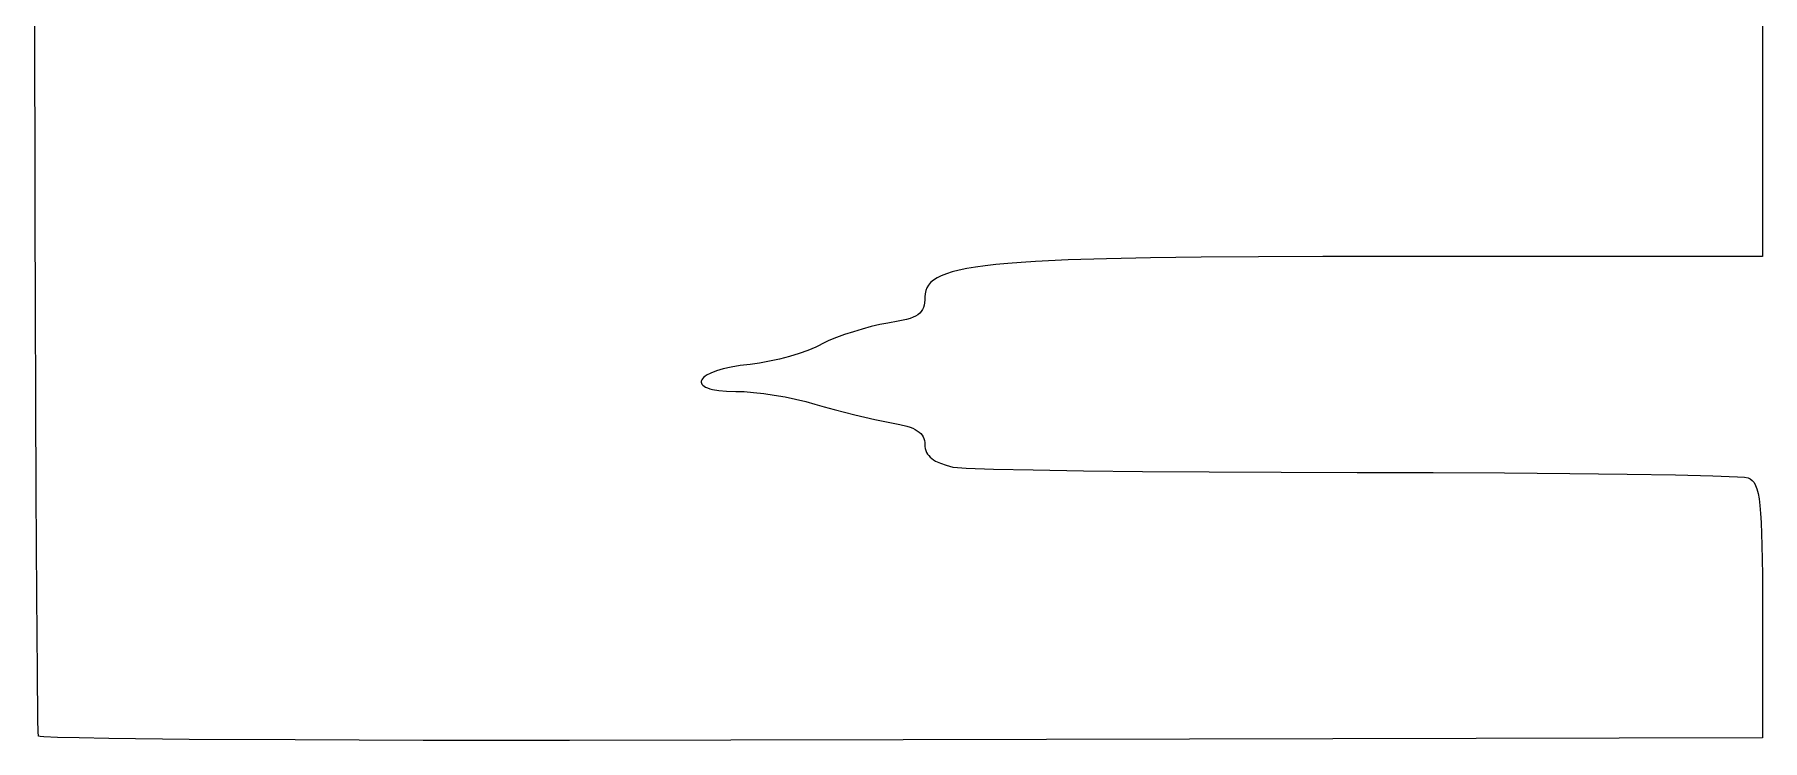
# Model space of a CAD drawing. Extents: x 27 to 7227, y -6929 to 395.
# Drawn here: x 5704 to 7227, y -5721 to -5098 of the extents above; entities that cross this region are included whole.
import ezdxf

# ---------------------------------------------------------------- set-up
doc = ezdxf.new("R2010")
doc.units = 0

msp = doc.modelspace()

# ---------------------------------------------------------------- linework, layer by layer
at = {"layer": 'Layer 1'}
for p, q in [((5704.637852, -5258.129985), (5703.968125, -4941.262812)), ((7226.776, -5020.066), (7226.776, -5293.91)), ((5705.456406, -5502.645742), (5704.637852, -5258.129985)), ((6573.39309, -5299.256699), (6561.812, -5300.160787)), ((6586.065104, -5298.439379), (6573.39309, -5299.256699)), ((6614.859801, -5297.049346), (6586.065104, -5298.439379)), ((6648.551886, -5295.959295), (6614.859801, -5297.049346)), ((6687.497156, -5295.137833), (6648.551886, -5295.959295)), ((6732.051407, -5294.553566), (6687.497156, -5295.137833)), ((6782.570434, -5294.1751), (6732.051407, -5294.553566)), ((6839.410033, -5293.971043), (6782.570434, -5294.1751)), ((6902.926, -5293.91), (6839.410033, -5293.971043)), ((7226.776, -5293.91), (6902.926, -5293.91)), ((6499.335465, -5312.849638), (6496.217515, -5314.837238)), ((6503.099594, -5310.988048), (6499.335465, -5312.849638)), ((6507.554376, -5309.248545), (6503.099594, -5310.988048)), ((6512.744286, -5307.627202), (6507.554376, -5309.248545)), ((6518.713798, -5306.120097), (6512.744286, -5307.627202)), ((6525.507387, -5304.723306), (6518.713798, -5306.120097)), ((6533.169527, -5303.432903), (6525.507387, -5304.723306)), ((6541.744693, -5302.244965), (6533.169527, -5303.432903)), ((6551.277359, -5301.155568), (6541.744693, -5302.244965)), ((6561.812, -5300.160787), (6551.277359, -5301.155568)), ((6488.589, -5329.6288), (6488.520012, -5332.329015)), ((6488.763841, -5326.802732), (6488.589, -5329.6288)), ((6489.318014, -5324.12622), (6488.763841, -5326.802732)), ((6490.295994, -5321.595339), (6489.318014, -5324.12622)), ((6491.742254, -5319.206164), (6490.295994, -5321.595339)), ((6493.70127, -5316.954772), (6491.742254, -5319.206164)), ((6496.217515, -5314.837238), (6493.70127, -5316.954772)), ((6484.069117, -5343.972473), (6482.437431, -5345.305337)), ((6485.407796, -5342.493106), (6484.069117, -5343.972473)), ((6486.476724, -5340.85096), (6485.407796, -5342.493106)), ((6487.299155, -5339.029755), (6486.476724, -5340.85096)), ((6487.898344, -5337.013214), (6487.299155, -5339.029755)), ((6488.297545, -5334.78506), (6487.898344, -5337.013214)), ((6488.520012, -5332.329015), (6488.297545, -5334.78506)), ((6433.455919, -5357.935552), (6425.585087, -5360.28735)), ((6441.298842, -5355.834903), (6433.455919, -5357.935552)), ((6448.899916, -5354.050515), (6441.298842, -5355.834903)), ((6456.0452, -5352.6475), (6448.899916, -5354.050515)), ((6465.191945, -5351.137529), (6456.0452, -5352.6475)), ((6472.515541, -5349.497327), (6465.191945, -5351.137529)), ((6475.551795, -5348.587694), (6472.515541, -5349.497327)), ((6478.202025, -5347.59667), (6475.551795, -5348.587694)), ((6480.489485, -5346.507977), (6478.202025, -5347.59667)), ((6482.437431, -5345.305337), (6480.489485, -5346.507977)), ((6392.377802, -5373.869511), (6385.500691, -5376.770109)), ((6395.400106, -5372.390725), (6392.377802, -5373.869511)), ((6398.1015, -5370.9038), (6395.400106, -5372.390725)), ((6403.944554, -5368.198522), (6398.1015, -5370.9038)), ((6410.615464, -5365.483947), (6403.944554, -5368.198522)), ((6417.900289, -5362.825186), (6410.615464, -5365.483947)), ((6425.585087, -5360.28735), (6417.900289, -5362.825186)), ((6325.703586, -5390.212361), (6317.777708, -5391.550652)), ((6334.6015, -5389.1601), (6325.703586, -5390.212361)), ((6342.929657, -5388.017518), (6334.6015, -5389.1601)), ((6351.667097, -5386.419153), (6342.929657, -5388.017518)), ((6360.553369, -5384.430118), (6351.667097, -5386.419153)), ((6369.328025, -5382.115525), (6360.553369, -5384.430118)), ((6377.730615, -5379.540485), (6369.328025, -5382.115525)), ((6385.500691, -5376.770109), (6377.730615, -5379.540485)), ((6291.558878, -5403.848884), (6291.466928, -5404.825423)), ((6291.466928, -5404.825423), (6291.664496, -5405.775801)), ((6291.937437, -5402.852287), (6291.558878, -5403.848884)), ((6291.664496, -5405.775801), (6292.154487, -5406.693913)), ((6292.599701, -5401.841739), (6291.937437, -5402.852287)), ((6293.542761, -5400.823342), (6292.599701, -5401.841739)), ((6294.763712, -5399.8032), (6293.542761, -5400.823342)), ((6296.259646, -5398.787419), (6294.763712, -5399.8032)), ((6300.064836, -5396.793355), (6296.259646, -5398.787419)), ((6304.93508, -5394.889983), (6300.064836, -5396.793355)), ((6310.847122, -5393.126137), (6304.93508, -5394.889983)), ((6317.777708, -5391.550652), (6310.847122, -5393.126137)), ((6292.154487, -5406.693913), (6292.939809, -5407.573656)), ((6292.939809, -5407.573656), (6294.023369, -5408.408925)), ((6294.023369, -5408.408925), (6295.408072, -5409.193616)), ((6295.408072, -5409.193616), (6297.096827, -5409.921623)), ((6297.096827, -5409.921623), (6299.092538, -5410.586844)), ((6299.092538, -5410.586844), (6301.398115, -5411.183174)), ((6301.398115, -5411.183174), (6306.950487, -5412.144744)), ((6306.950487, -5412.144744), (6313.777197, -5412.757497)), ((6313.777197, -5412.757497), (6321.9015, -5412.9726)), ((6321.9015, -5412.9726), (6329.297933, -5413.189641)), ((6329.297933, -5413.189641), (6337.615248, -5413.815959)), ((6337.615248, -5413.815959), (6346.583692, -5414.814348)), ((6346.583692, -5414.814348), (6355.933512, -5416.1476)), ((6355.933512, -5416.1476), (6365.394956, -5417.778508)), ((6365.394956, -5417.778508), (6374.69827, -5419.669866)), ((6374.69827, -5419.669866), (6383.573703, -5421.784465)), ((6383.573703, -5421.784465), (6391.7515, -5424.0851)), ((6391.7515, -5424.0851), (6399.892088, -5426.494257)), ((6399.892088, -5426.494257), (6408.655895, -5428.922022)), ((6408.655895, -5428.922022), (6426.974163, -5433.610125)), ((6426.974163, -5433.610125), (6444.548298, -5437.702916)), ((6444.548298, -5437.702916), (6459.2203, -5440.7539)), ((6459.2203, -5440.7539), (6466.635368, -5442.060797)), ((6466.635368, -5442.060797), (6472.850505, -5443.618841)), ((6472.850505, -5443.618841), (6475.528447, -5444.500764)), ((6475.528447, -5444.500764), (6477.930824, -5445.455939)), ((6477.930824, -5445.455939), (6480.065774, -5446.487852)), ((6480.065774, -5446.487852), (6481.941437, -5447.599994)), ((6481.941437, -5447.599994), (6483.565953, -5448.795851)), ((6483.565953, -5448.795851), (6484.947459, -5450.078912)), ((6484.947459, -5450.078912), (6486.094096, -5451.452666)), ((6486.094096, -5451.452666), (6487.014002, -5452.920599)), ((6487.014002, -5452.920599), (6487.715316, -5454.486201)), ((6487.715316, -5454.486201), (6488.206178, -5456.15296)), ((6488.206178, -5456.15296), (6488.494726, -5457.924364)), ((6488.494726, -5457.924364), (6488.5891, -5459.8039)), ((6488.5891, -5459.8039), (6488.682311, -5461.683638)), ((6488.682311, -5461.683638), (6488.962721, -5463.456405)), ((6488.962721, -5463.456405), (6489.43149, -5465.12685)), ((6489.43149, -5465.12685), (6490.089783, -5466.699625)), ((6490.089783, -5466.699625), (6490.938761, -5468.179381)), ((6490.938761, -5468.179381), (6491.979588, -5469.57077)), ((6491.979588, -5469.57077), (6493.213426, -5470.878443)), ((6493.213426, -5470.878443), (6494.641438, -5472.10705)), ((6494.641438, -5472.10705), (6496.264785, -5473.261243)), ((6496.264785, -5473.261243), (6498.084632, -5474.345673)), ((6498.084632, -5474.345673), (6502.318473, -5476.32385)), ((6502.318473, -5476.32385), (6507.352262, -5478.078789)), ((6507.352262, -5478.078789), (6513.1953, -5479.6477)), ((6513.1953, -5479.6477), (6517.424491, -5480.093603)), ((6517.424491, -5480.093603), (6524.927903, -5480.536018)), ((6524.927903, -5480.536018), (6549.013252, -5481.39643)), ((6549.013252, -5481.39643), (6583.963065, -5482.201033)), ((6583.963065, -5482.201033), (6628.289063, -5482.921919)), ((6628.289063, -5482.921919), (6680.502965, -5483.531184)), ((6680.502965, -5483.531184), (6739.116492, -5484.000923)), ((6739.116492, -5484.000923), (6802.641364, -5484.30323)), ((6802.641364, -5484.30323), (6869.5893, -5484.4102)), ((6869.5893, -5484.4102), (6936.513763, -5484.51717)), ((6936.513763, -5484.51717), (6999.429253, -5484.819477)), ((6999.429253, -5484.819477), (7056.931173, -5485.289216)), ((7056.931173, -5485.289216), (7107.614925, -5485.898481)), ((7107.614925, -5485.898481), (7150.075911, -5486.619367)), ((7150.075911, -5486.619367), (7182.909534, -5487.42397)), ((7182.909534, -5487.42397), (7204.711196, -5488.284382)), ((7204.711196, -5488.284382), (7211.036105, -5488.726797)), ((7211.036105, -5488.726797), (7214.0763, -5489.1727)), ((7214.0763, -5489.1727), (7216.050211, -5490.099581)), ((7216.050211, -5490.099581), (7217.812506, -5491.453181)), ((7217.812506, -5491.453181), (7219.374814, -5493.325354)), ((7219.374814, -5493.325354), (7220.748761, -5495.807954)), ((7220.748761, -5495.807954), (7221.945975, -5498.992837)), ((5705.921494, -5593.26848), (5705.456406, -5502.645742)), ((7221.945975, -5498.992837), (7222.978082, -5502.971858)), ((7222.978082, -5502.971858), (7223.856711, -5507.836871)), ((7223.856711, -5507.836871), (7224.593488, -5513.679731)), ((7224.593488, -5513.679731), (7225.20004, -5520.592294)), ((7225.20004, -5520.592294), (7225.687994, -5528.666413)), ((7225.687994, -5528.666413), (7226.35462, -5548.666743)), ((7226.35462, -5548.666743), (7226.686383, -5574.415559)), ((7226.686383, -5574.415559), (7226.7763, -5606.6477)), ((5706.423789, -5660.399331), (5705.921494, -5593.26848)), ((7226.7763, -5606.6477), (7226.7763, -5718.5667)), ((5706.963291, -5702.236953), (5706.423789, -5660.399331)), ((5707.246995, -5713.107882), (5706.963291, -5702.236953)), ((5707.54, -5716.98), (5707.246995, -5713.107882)), ((5708.823105, -5717.272157), (5707.5383, -5716.9792)), ((5707.5383, -5716.9792), (5707.54, -5716.98)), ((5712.049653, -5717.555521), (5708.823105, -5717.272157)), ((5724.132636, -5718.09231), (5712.049653, -5717.555521)), ((5743.396576, -5718.587241), (5724.132636, -5718.09231)), ((5769.4508, -5719.037989), (5743.396576, -5718.587241)), ((5840.367402, -5719.797633), (5769.4508, -5719.037989)), ((5933.75705, -5720.352637), (5840.367402, -5719.797633)), ((6046.494355, -5720.6844), (5933.75705, -5720.352637)), ((6175.453925, -5720.774317), (6046.494355, -5720.6844)), ((6317.51037, -5720.603785), (6175.453925, -5720.774317)), ((6469.5383, -5720.1542), (6317.51037, -5720.603785)), ((7226.7763, -5718.5667), (6469.5383, -5720.1542))]:
    msp.add_line(p, q, dxfattribs=at)

doc.saveas('drawing.dxf')
